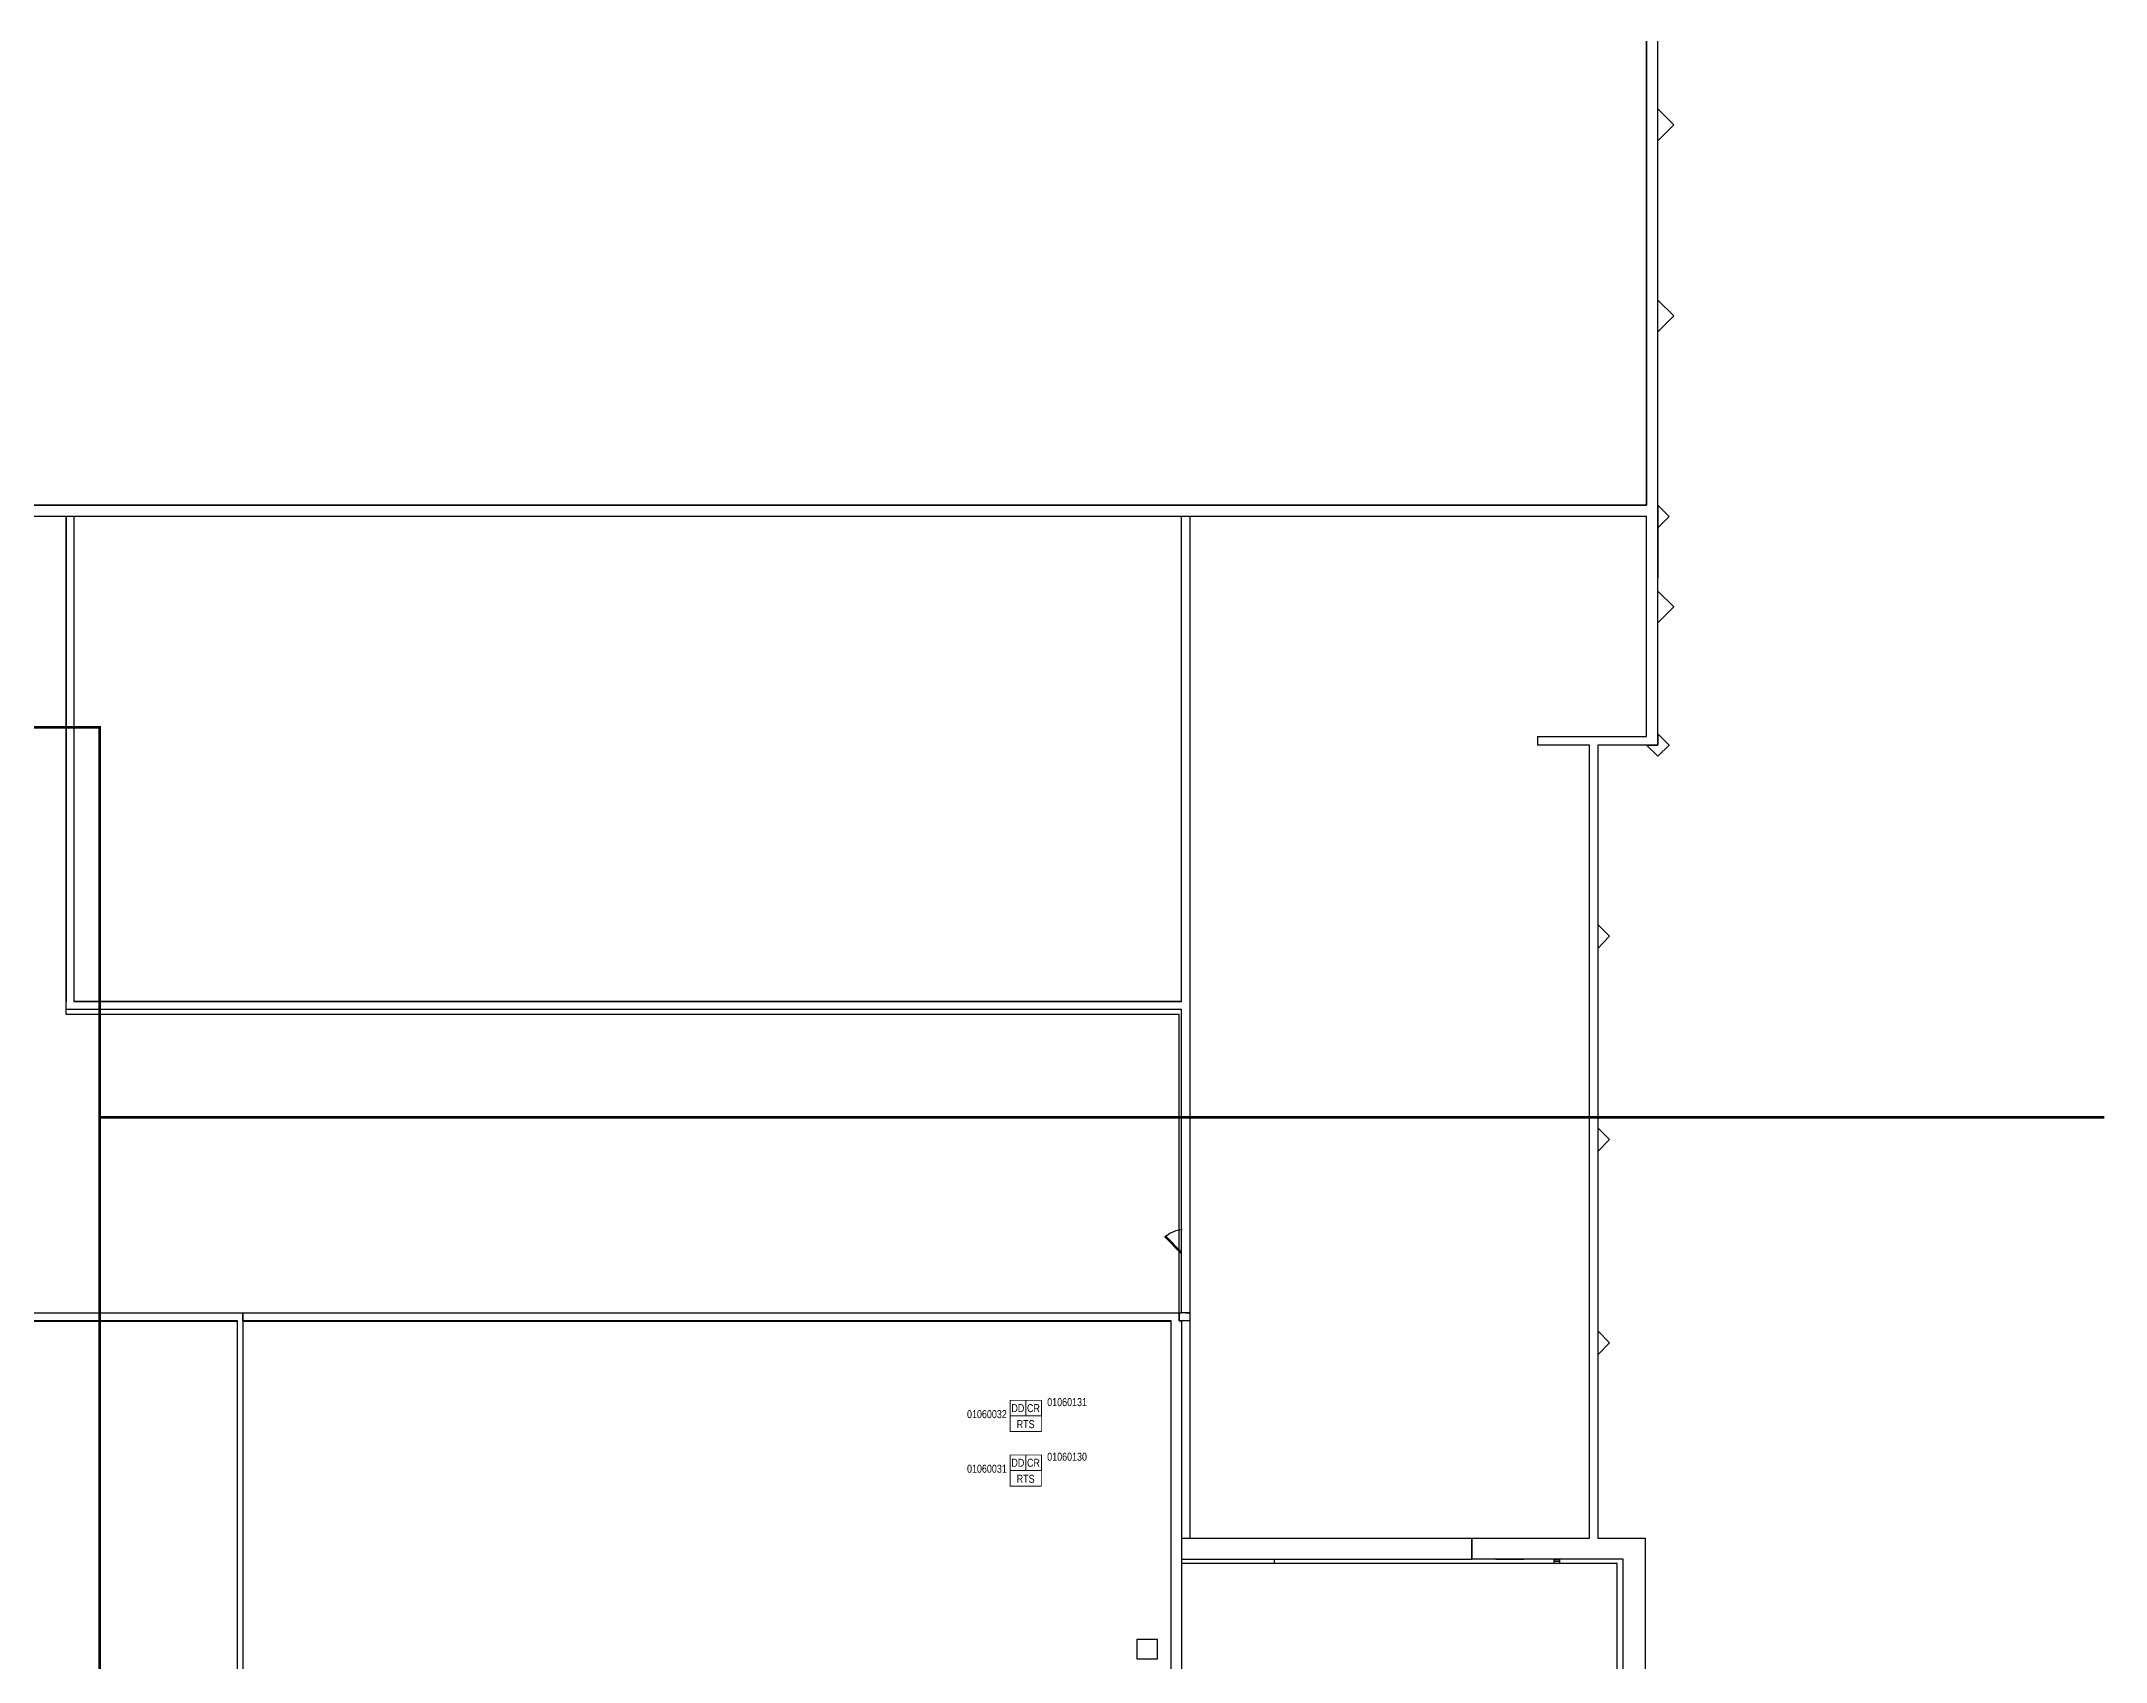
# Model space of a CAD drawing. Header units: inches. Extents: x 10004 to 17737, y 28227 to 35905.
# Drawn here: x 14641 to 17737, y 32055 to 34485 of the extents above; entities that cross this region are included whole.
import ezdxf
from ezdxf.enums import TextEntityAlignment as Align

# ---------------------------------------------------------------- set-up
doc = ezdxf.new("R2010")
doc.units = ezdxf.units.IN
doc.header["$LTSCALE"] = 0.25
doc.header["$MEASUREMENT"] = 0
for name, color, linetype in [('BACKGROUND', 8, 'Continuous'), ('DUCT DETECTOR', 1, 'Continuous'), ('RELAY MODULES', 1, 'Continuous'), ('REMOTE TEST STATION', 1, 'Continuous')]:
    doc.layers.add(name, color=color, linetype=linetype)
doc.styles.add('Arial', font='arial.ttf', dxfattribs={"width": 0.8})

# ---------------------------------------------------------------- blocks, each defined once
blk = doc.blocks.new('SIGA-CR')
at = {"layer": 'RELAY MODULES', "const_width": 1.3}
blk.add_lwpolyline([(-11.5, -11.7), (-11.5, 11.7), (11.9, 11.7), (11.9, -11.7)], close=True, dxfattribs=at)
at = {"layer": 'RELAY MODULES', "style": 'Arial', "width": 0.8}
blk.add_text('CR', height=12, dxfattribs=at).set_placement((0, 0), align=Align.MIDDLE)
for tag, p in [('ADDRESS', (20.6, 9)), ('ZONE', (20.6, -8.6))]:
    blk.add_attdef(tag, text='', height=12, dxfattribs=at).set_placement(p, align=Align.MIDDLE_LEFT)
blk.add_attdef('SUBSCRIPT', text='', height=12, dxfattribs=at).set_placement((-16.6, -9), align=Align.MIDDLE_RIGHT)
blk = doc.blocks.new('SIGA-SD')
at = {"layer": 'DUCT DETECTOR', "const_width": 1.3}
blk.add_lwpolyline([(-11.5, -11.7), (-11.5, 11.7), (11.9, 11.7), (11.9, -11.7)], close=True, dxfattribs=at)
at = {"layer": 'DUCT DETECTOR', "style": 'Arial', "width": 0.8}
blk.add_text('DD', height=12, dxfattribs=at).set_placement((0, 0), align=Align.MIDDLE)
for tag, p in [('ADDRESS', (20.6, 9)), ('ZONE', (20.6, -8.6))]:
    blk.add_attdef(tag, text='', height=12, dxfattribs=at).set_placement(p, align=Align.MIDDLE_LEFT)
blk.add_attdef('SUBSCRIPT', text='', height=12, dxfattribs=at).set_placement((-16.6, -9), align=Align.MIDDLE_RIGHT)
blk = doc.blocks.new('SD-TRK')
at = {"layer": 'REMOTE TEST STATION', "const_width": 1.25}
blk.add_lwpolyline([(-23.2, 12.4), (23.6, 12.4), (23.6, -11), (-23.2, -11)], close=True, dxfattribs=at)
at = {"layer": 'REMOTE TEST STATION', "style": 'Arial', "width": 0.8}
blk.add_text('RTS', height=12, dxfattribs=at).set_placement((0, 0), align=Align.MIDDLE)
blk.add_attdef('DD_NUMBER', text='', height=12, dxfattribs=at).set_placement((29.5, 10.2), align=Align.MIDDLE_LEFT)

msp = doc.modelspace()

# ---------------------------------------------------------------- linework, layer by layer
at = {"lineweight": 0, "const_width": 4}
for points in [[(14037.8, 33456.2), (14728, 33456.2), (14728, 32866.9)], [(14728, 32871.7), (17734.9, 32871.7)], [(14728, 31566.5), (14728, 32871.7)]]:
    msp.add_lwpolyline(points, dxfattribs=at)
at = {"layer": 'BACKGROUND'}
msp.add_lwpolyline([(17048.3, 33789.5), (17048.3, 34485.3), (17048.3, 33789.5), (14213.5, 33789.5)], close=True, dxfattribs=at)
for points in [[(17065.1, 33412.9), (17048.3, 33429.8), (17065.1, 33429.8), (17065.1, 34485.3)], [(17065.1, 34384), (17089, 34360), (17065.1, 34336.1)], [(17065.1, 34336.1), (17065.1, 34383.9)], [(17065.1, 34097.2), (17089, 34073.3), (17065.1, 34049.4)], [(17065.1, 34049.4), (17065.1, 34097.2)], [(17065.1, 33789.5), (17065.1, 33755.7), (17065.1, 33680.8)], [(17065.1, 33755.7), (17082, 33772.6), (17065.1, 33789.4)], [(14677.7, 33033.4), (14677.7, 33772.6), (14677.7, 33045.2)], [(14677.7, 33025.5), (14677.7, 33772.6)], [(16350.9, 33045.2), (14689.4, 33045.2), (16350.9, 33045.2), (16350.9, 33772.6), (14689.4, 33772.6)], [(14689.4, 33772.6), (14689.4, 33045.2)], [(16363, 33772.6), (16363, 32578.2), (16350.9, 32578.2)], [(16884.8, 33442.8), (17048.3, 33442.8), (17048.3, 33772.6), (16363, 33772.6)], [(16962.9, 33442.8), (17048.3, 33442.8), (17048.3, 33678.9)], [(17065.1, 33660.8), (17089, 33636.9), (17065.1, 33613)], [(17065.1, 33613), (17065.1, 33660.8)], [(16884.8, 33442.9), (16884.8, 33429.8)], [(17065.1, 33446.7), (17065.1, 33429.8), (17048.3, 33429.8)], [(17065.1, 33412.9), (17082, 33429.8), (17065.1, 33446.7)], [(16786.4, 32240.5), (16962.9, 32240.5), (16962.9, 33429.8), (16884.8, 33429.8)], [(16962.9, 32240.5), (16962.9, 33429.8)], [(17048.3, 33429.8), (16975, 33429.8)], [(16975, 33429.8), (16975, 32240.5)], [(16975, 33160.9), (16992.8, 33143), (16975, 33124.9)], [(16975, 33160.9), (16975, 33124.9)], [(16363, 33045.3), (16363, 32240.5)], [(14677.7, 33033.5), (14689.4, 33033.5)], [(14942.7, 32578.2), (16347.1, 32578.2), (16347.1, 32566.4), (16347.1, 32578.2), (16347.1, 33025.5), (14677.7, 33025.5)], [(16347, 32578.2), (16350.9, 32578.2), (16350.9, 33033.4), (14689.4, 33033.4)], [(16975, 32856), (16992.8, 32838.2), (16975, 32820.3)], [(16975, 32856), (16975, 32820.3)], [(16325.7, 32692.3), (16333, 32698)], [(16333.1, 32698), (16341.7, 32701.5)], [(16350.9, 32704.7), (16350.9, 32702.7), (16341.6, 32701.5)], [(16327, 32693.5), (16325.7, 32692.3)], [(16350.9, 32664.9), (16350.9, 32666.8), (16325.7, 32692.3)], [(16350.9, 32669.3), (16327, 32693.5)], [(14942.7, 31537.4), (14934.8, 31537.4), (14934.8, 32566.4), (14578.9, 32566.4), (14578.9, 32578.2), (14942.7, 32578.2), (14942.7, 32566.4), (14942.7, 31537.4), (14942.7, 31662.9)], [(14942.7, 32566.4), (14942.7, 32578.2)], [(16356.6, 32578.2), (16363, 32578.2), (16363, 32566.4), (16347.1, 32566.4)], [(14934.8, 32565.1), (14578.9, 32565.1), (14578.9, 31537.4), (14940.5, 31537.4)], [(16335, 31893.9), (16335, 31537.4), (16335, 31878), (16335, 31893.9), (16335, 32566.5), (14942.7, 32566.5)], [(16335, 32066.2), (16335, 32565.1), (14942.7, 32565.1)], [(14942.7, 32565.1), (14942.7, 32066.2)], [(15797.5, 32566.4), (15562.7, 32566.4)], [(15562.7, 32566.4), (15563, 32565.1)], [(16335, 32566.5), (15797.5, 32566.5)], [(15797.5, 32566.4), (15797.8, 32565.1)], [(16347, 32566.4), (16350.9, 32566.4), (16350.9, 31893.9), (16350.9, 31877.9), (16347, 31877.9)], [(16363, 32566.4), (16356.6, 32566.4)], [(16975, 32551.5), (16975, 32515.5)], [(16975, 32551.4), (16992.8, 32533.3), (16975, 32515.4)], [(16350.9, 32240.5), (16786.4, 32240.5), (16786.4, 32208.6), (16350.9, 32208.6)], [(16350.9, 32240.5), (16350.9, 32208.6)], [(16786.4, 32208.6), (16786.4, 32240.5)], [(16975, 32240.5), (17046, 32240.5), (17046, 32208.6), (17046, 31862), (17013.2, 31862)], [(16490.4, 32202.3), (16490.4, 32208.7)], [(16962.5, 31893.9), (17013.2, 31893.9), (17013.2, 32208.7), (16786.4, 32208.7)], [(16864.1, 32208.6), (16822.1, 32208.6)], [(16909.7, 32208.7), (16917.7, 32208.7), (16917.7, 32206.1), (16909.7, 32206.1), (16917.7, 32206.1), (16917.7, 32202.3)], [(16909.7, 32202.3), (16909.7, 32206.1), (16909.7, 32208.7)], [(16350.9, 32202.3), (16350.9, 32066.2)], [(17004, 31893.9), (17004, 32202.3), (16350.9, 32202.3)], [(16284.3, 32088.9), (16314.2, 32088.9), (16314.2, 32058.9), (16284.3, 32058.9)], [(16284.3, 32058.9), (16284.3, 32088.8)]]:
    msp.add_lwpolyline(points, dxfattribs=at)
at = {"layer": 'BACKGROUND', "ltscale": 8.69163}
msp.add_lwpolyline([(17048.3, 33772.6), (14213.5, 33772.6)], dxfattribs=at)

# ---------------------------------------------------------------- block references
at = {"layer": 'DUCT DETECTOR'}
for p, values in [((16105.3, 32435.4), {'SUBSCRIPT': '01060032'}), ((16105.3, 32353.5), {'SUBSCRIPT': '01060031'})]:
    msp.add_blockref('SIGA-SD', p, dxfattribs=at).add_auto_attribs(values)
at = {"layer": 'RELAY MODULES'}
for p, values in [((16128.7, 32435.4), {'ADDRESS': '01060131'}), ((16128.7, 32353.5), {'ADDRESS': '01060130'})]:
    msp.add_blockref('SIGA-CR', p, dxfattribs=at).add_auto_attribs(values)
at = {"layer": 'REMOTE TEST STATION'}
for p in [(16117, 32411.4), (16117, 32329.4)]:
    msp.add_blockref('SD-TRK', p, dxfattribs=at)

doc.saveas('drawing.dxf')
